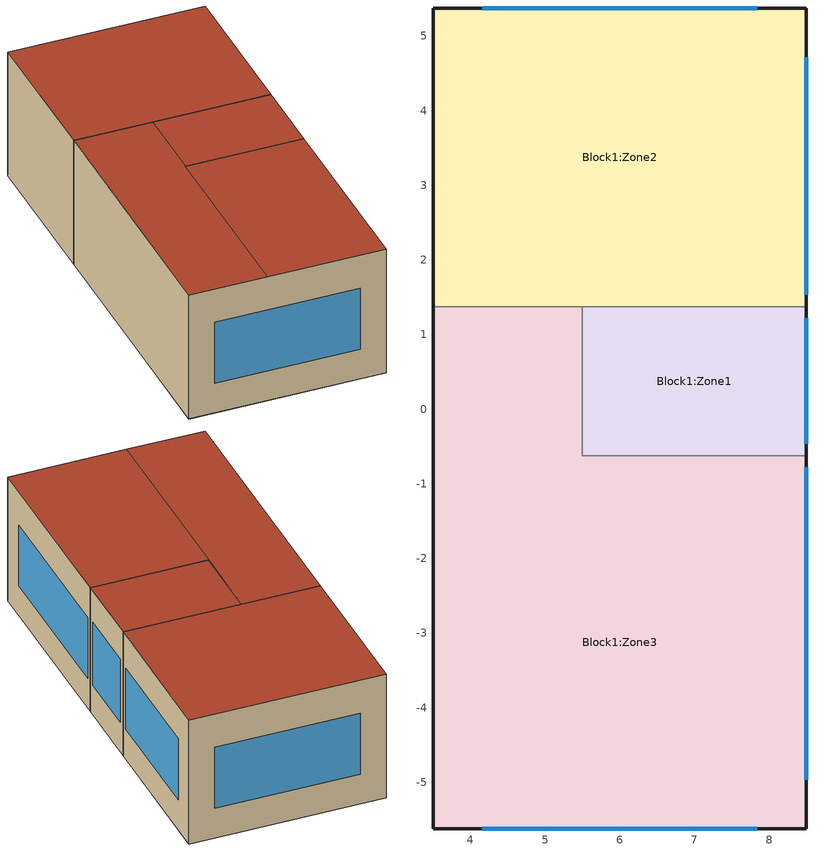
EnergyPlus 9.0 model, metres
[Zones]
Block1:Zone3
 floor ground (Project ground floor): 5.5,-0.62 3.5,-0.62 3.5,1.37 5.5,1.37 z0; 8.5,-5.63 3.5,-5.63 3.5,-0.62 8.5,-0.62 z0
 wall outside (Copy of Project wall): 3.5,1.38 3.5,-5.62 8.5,-5.62 8.5,-0.62 z0:3.5
 wall to Block1:Zone1 (1OOmm heavyweight concrete block (plastered both sides)): 8.5,-0.62 5.5,-0.62 5.5,1.38 z0:3.5
 wall to Block1:Zone2 (1OOmm heavyweight concrete block (plastered both sides)): 5.5,1.38 3.5,1.38 z0:3.5
 window (1001): 4.16,-5.62 7.84,-5.62 / 8.5,-4.97 8.5,-0.78 z0.84:2.56
 roof outside (Project flat roof): 5.5,-5.62 8.5,-5.62 8.5,-0.62 5.5,-0.62 z3.5; 3.5,-5.62 5.5,-5.62 5.5,1.38 3.5,1.38 z3.5
Block1:Zone1
 floor ground (Project ground floor): 8.5,-0.62 5.5,-0.62 5.5,1.38 8.5,1.38 z0
 wall outside (Copy of Project wall): 8.5,-0.62 8.5,1.38 z0:3.5
 wall to Block1:Zone2 (1OOmm heavyweight concrete block (plastered both sides)): 8.5,1.38 5.5,1.38 z0:3.5
 window (1002): 8.5,-0.46 8.5,1.22 z0.84:2.62
 roof outside (Project flat roof): 5.5,-0.62 8.5,-0.62 8.5,1.38 5.5,1.38 z3.5
Block1:Zone2
 floor ground (Project ground floor): 8.5,1.38 3.5,1.38 3.5,5.38 8.5,5.38 z0
 wall outside (Copy of Project wall): 8.5,1.38 8.5,5.38 3.5,5.38 3.5,1.38 z0:3.5
 window (1003): 8.5,1.53 8.5,4.72 z0.84:2.57; 7.84,5.38 4.16,5.38 z0.84:2.56
 roof outside (Project flat roof): 3.5,1.38 8.5,1.38 8.5,5.38 3.5,5.38 z3.5
[Site:Location]
nuova prova (O1-O1:31-12)  (01-01:31-12): Latitude {deg}=60.2; Longitude {deg}=11.08; Time Zone {hr}=1; Elevation {m}=204
[Site:GroundTemperature:BuildingSurface]
18, 18, 18, 18, 18, 18, 18, 18, 18, 18, 18, 18
[Site:GroundTemperature:Deep]
14, 14, 14, 14, 14, 14, 14, 14, 14, 14, 14, 14
[Site:GroundTemperature:Shallow]
14, 14, 14, 14, 14, 14, 14, 14, 14, 14, 14, 14
[Site:GroundTemperature:FCfactorMethod]
-2.98, -1.17, 2.35, 5.68, 11.99, 15.31, 16.23, 14.55, 10.66, 5.81, 1.03, -2.12
[Site:GroundReflectance]
0.2, 0.2, 0.2, 0.2, 0.2, 0.2, 0.2, 0.2, 0.2, 0.2, 0.2, 0.2
[Site:GroundReflectance:SnowModifier]
2, 2
[SizingPeriod:DesignDay] Day of Month=15; Humidity Condition Type=WetBulb; Barometric Pressure {Pa}=98898.2; Wind Direction {deg}=0; Rain Indicator=No; Snow Indicator=No
Name | Month | Day Type | Maximum Dry-Bulb Temperature {C} | Daily Dry-Bulb Temperature Range {deltaC} | Wetbulb or DewPoint at Maximum Dry-Bulb {C} | Wind Speed {m/s} | Daylight Saving Time Indicator | Solar Model Indicator | Sky Clearness
Summer Design Day in nuova prova (O1-O1:31-12) Jul | 7 | SummerDesignDay | 28.8 | 12.9 | 17.4 | 0 | Yes | ASHRAEClearSky | 0.98
Summer Design Day in nuova prova (O1-O1:31-12) Aug | 8 | SummerDesignDay | 27 | 12.1 | 16.6 | 0 | Yes | ASHRAEClearSky | 0.98
Summer Design Day in nuova prova (O1-O1:31-12) Sep | 9 | SummerDesignDay | 21.3 | 10.3 | 14.8 | 0 | Yes | ASHRAEClearSky | 0.98
Winter Design Day in nuova prova (O1-O1:31-12) | 1 | WinterDesignDay | -20.1 | 0 | -20.1 | 11.1 | No |  | 0
[Building]
Building: North Axis {deg}=0; Terrain=Suburbs; Loads Convergence Tolerance Value=.04; Temperature Convergence Tolerance Value {deltaC}=.4; Solar Distribution=FullExterior; Maximum Number of Warmup Days=25; Minimum Number of Warmup Days=6
[Material:NoMass]
3_RVAL_3: Roughness=Rough; Thermal Resistance {m2-K/W}=.18; Thermal Absorptance=0.9; Solar Absorptance=0.7; Visible Absorptance=0.7
[Construction]
Project ground floor: Urea Formaldehyde Foam_.1327, Cast Concrete_.1, Floor/Roof Screed_.O7, Timber Flooring_.O3
Project flat roof: Asphalt 1_.O1, MW Glass Wool (rolls)_.1445, 3_RVAL_3, Plasterboard_.O13
1OOmm heavyweight concrete block (plastered both sides): Plaster (Lightweight)_.O13, Concrete Block (Heavyweight)_.1, Plaster (Lightweight)_.O13
Copy of Project wall: Brickwork Outer_.1, XPS Extruded Polystyrene  - CO2 Blowing_.35, Concrete Block (Medium)_.1, Gypsum Plastering_.O13
Project internal mass: Cast Concrete (Dense)_.1
1001; 1002; 1003: 2, 1004, 2, 1004, 41
2001; 2002; 2003: 2, 1004, 2, 1004, 41, 20001
[WindowMaterial:Gas]
1004: Gas Type=Argon; Thickness {m}=.013
[WindowMaterial:Glazing] Optical Data Type=SpectralAverage; Thickness {m}=.003; Infrared Transmittance at Normal Incidence=0; Back Side Infrared Hemispherical Emissivity=.84; Conductivity {W/m-K}=.9; Dirt Correction Factor for Solar and Visible Transmittance=1
Name | Solar Transmittance at Normal Incidence | Front Side Solar Reflectance at Normal Incidence | Back Side Solar Reflectance at Normal Incidence | Visible Transmittance at Normal Incidence | Front Side Visible Reflectance at Normal Incidence | Back Side Visible Reflectance at Normal Incidence | Front Side Infrared Hemispherical Emissivity
2 | .837 | .075 | .075 | .898 | .081 | .081 | .84
41 | .63 | .22 | .19 | .85 | .079 | .056 | .1
[WindowMaterial:Blind]
20001: Slat Orientation=Horizontal; Slat Width {m}=0.025; Slat Separation {m}=0.01875; Slat Thickness {m}=0.001; Slat Angle {deg}=45; Slat Conductivity {W/m-K}=0.9; Slat Beam Solar Transmittance=0; Front Side Slat Beam Solar Reflectance=0.8; Back Side Slat Beam Solar Reflectance=.8; Slat Diffuse Solar Transmittance=0; Front Side Slat Diffuse Solar Reflectance=0.8; Back Side Slat Diffuse Solar Reflectance=.8; Slat Beam Visible Transmittance=0; Front Side Slat Beam Visible Reflectance=.8; Back Side Slat Beam Visible Reflectance=.8; Slat Diffuse Visible Transmittance=0; Front Side Slat Diffuse Visible Reflectance=.8; Back Side Slat Diffuse Visible Reflectance=.8; Slat Infrared Hemispherical Transmittance=0; Front Side Slat Infrared Hemispherical Emissivity=.9; Back Side Slat Infrared Hemispherical Emissivity=.9; Blind to Glass Distance {m}=.015; Blind Top Opening Multiplier=.5; Blind Bottom Opening Multiplier=.5; Blind Left Side Opening Multiplier=.5; Blind Right Side Opening Multiplier=.5; Minimum Slat Angle {deg}=0; Maximum Slat Angle {deg}=180
[Material] Roughness=Rough; Thermal Absorptance=0.9
Name | Thickness {m} | Conductivity {W/m-K} | Density {kg/m3} | Specific Heat {J/kg-K} | Solar Absorptance | Visible Absorptance
Urea Formaldehyde Foam_.1327 | .1327 | 0.04 | 10 | 1400 | 0.6 | 0.6
Cast Concrete_.1 | .1 | 1.13 | 2000 | 1000 | 0.6 | 0.6
Floor/Roof Screed_.O7 | .07 | 0.41 | 1200 | 840 | 0.73 | 0.73
Timber Flooring_.O3 | .03 | 0.14 | 650 | 1200 | 0.78 | 0.78
Asphalt 1_.O1 | .01 | 0.7 | 2100 | 1000 | 0.85 | 0.9
MW Glass Wool (rolls)_.1445 | .1445 | 0.04 | 12 | 840 | 0.6 | 0.6
Plasterboard_.O13 | .013 | 0.25 | 2800 | 896 | 0.5 | 0.5
Plaster (Lightweight)_.O13 | .013 | 0.16 | 600 | 1000 | 0.5 | 0.5
Concrete Block (Heavyweight)_.1 | .1 | 1.63 | 2300 | 1000 | 0.6 | 0.6
Brickwork Outer_.1 | .1 | 0.84 | 1700 | 800 | 0.7 | 0.7
XPS Extruded Polystyrene  - CO2 Blowing_.35 | .35 | 0.034 | 35 | 1400 | 0.6 | 0.6
Concrete Block (Medium)_.1 | .1 | 0.51 | 1400 | 1000 | 0.6 | 0.6
Gypsum Plastering_.O13 | .013 | 0.4 | 1000 | 1000 | 0.5 | 0.5
Cast Concrete (Dense)_.1 | .1 | 1.4 | 2100 | 840 | 0.6 | 0.6
[WindowShadingControl] Shading Type=InteriorBlind; Shading Control Type=OnIfHighSolarOnWindow; Setpoint {W/m2, W or deg C}=300; Shading Control Is Scheduled=Yes; Glare Control Is Active=No; Type of Slat Angle Control for Blinds=FixedSlatAngle; Setpoint 2 {W/m2 or deg C}=0; Multiple Surface Control Type=Sequential
Name | Zone | Construction with Shading | Schedule | Daylighting Control Object | Fenestration Surface 1 | Fenestration Surface 2
1001-Block1:Zone3 | Block1:Zone3 | 2001 | Dwell_DomDining_Occ | Block1:Zone3 | Block1:Zone3_Wall_5_0_0_0_0_0_Win | Block1:Zone3_Wall_6_0_0_0_0_0_Win
1002-Block1:Zone1 | Block1:Zone1 | 2002 | Dwell_DomBath_Occ | Block1:Zone1 | Block1:Zone1_Wall_2_0_0_0_0_0_Win
1003-Block1:Zone2 | Block1:Zone2 | 2003 | Dwell_DomBed_Occ | Block1:Zone2 | Block1:Zone2_Wall_2_0_0_0_0_0_Win | Block1:Zone2_Wall_3_0_0_0_0_0_Win
[Zone] Type=1; Multiplier=1; Zone Inside Convection Algorithm=TARP; Part of Total Floor Area=Yes
Name | Volume {m3} | Floor Area {m2}
Block1:Zone3 | 68.9435 | 19.6981
Block1:Zone1 | 15.5536 | 4.4439
Block1:Zone2 | 45.7481 | 13.0709
[PEOPLE] Number of People Calculation Method=People/Area; Fraction Radiant=.3; Sensible Heat Fraction=AutoCalculate; Carbon Dioxide Generation Rate {m3/s-W}=3.82e-08; Enable ASHRAE 55 Comfort Warnings=Yes; Mean Radiant Temperature Calculation Type=ZoneAveraged; Work Efficiency Schedule=Work efficiency; Clothing Insulation Calculation Method=ClothingInsulationSchedule; Air Velocity Schedule=AirVelocitySchedule
Name | Zone or ZoneList | Number of People Schedule | People per Zone Floor Area {person/m2} | Activity Level Schedule | Clothing Insulation Schedule
People Block1:Zone3 | Block1:Zone3 | Dwell_DomDining_Occ | .0169163 | Activity Schedule 197 | Clothing Schedule 197
People Block1:Zone1 | Block1:Zone1 | Dwell_DomBath_Occ | 0.0187368 | Activity Schedule 206 | Clothing Schedule 206
People Block1:Zone2 | Block1:Zone2 | Dwell_DomBed_Occ | 0.0229388 | Activity Schedule 213 | Clothing Schedule 213
[Lights] Design Level Calculation Method=Watts/Area; Return Air Fraction=0; Fraction Radiant=.42; Fraction Visible=.18; Fraction Replaceable=1
Name | Zone or ZoneList | Schedule | Watts per Zone Floor Area {W/m2}
Block1:Zone3 | Block1:Zone3 | Dwell_DomDining_Light | 7.5
Block1:Zone1 | Block1:Zone1 | Dwell_DomBath_Light | 7.5
Block1:Zone2 | Block1:Zone2 | Dwell_DomBed_Light | 5
[WaterUse:Equipment]
Name | Peak Flow Rate {m3/s} | Flow Rate Fraction Schedule | Target Temperature Schedule | Hot Water Supply Temperature Schedule | Cold Water Supply Temperature Schedule | Zone
DHW Block1:Zone3 | 1.08401e-06 | Dwell_DomDining_Occ | DHW Supply Temperature Block1:Zone3 | DHW Supply Temperature Block1:Zone3 | DHW Mains Temperature Block1:Zone3 | Block1:Zone3
DHW Block1:Zone1 | 3.41089e-07 | Dwell_DomBath_Occ | DHW Supply Temperature Block1:Zone1 | DHW Supply Temperature Block1:Zone1 | DHW Mains Temperature Block1:Zone1 | Block1:Zone1
DHW Block1:Zone2 | 2.19923e-07 | Dwell_DomBed_Occ | DHW Supply Temperature Block1:Zone2 | DHW Supply Temperature Block1:Zone2 | DHW Mains Temperature Block1:Zone2 | Block1:Zone2
[Daylighting:Controls] Daylighting Method=SplitFlux; Availability Schedule=On; Lighting Control Type=Continuous; Minimum Input Power Fraction for Continuous or ContinuousOff Dimming Control=0.1; Minimum Light Output Fraction for Continuous or ContinuousOff Dimming Control=0.1; Number of Stepped Control Steps=1; Probability Lighting will be Reset When Needed in Manual Stepped Control=1; Glare Calculation Azimuth Angle of View Direction Clockwise from Zone y-Axis {deg}=0; Maximum Allowable Discomfort Glare Index=22; DElight Gridding Resolution {m2}=1; Fraction of Zone Controlled by Reference Point 1=1
Name | Zone | Glare Calculation Daylighting Reference Point | Daylighting Reference Point 1 | Illuminance Setpoint at Reference Point 1 {lux}
Block1:Zone3 | Block1:Zone3 | Block1:Zone3 Ref Point 1 | Block1:Zone3 Ref Point 1 | 150
Block1:Zone1 | Block1:Zone1 | Block1:Zone1 Ref Point 1 | Block1:Zone1 Ref Point 1 | 150
Block1:Zone2 | Block1:Zone2 | Block1:Zone2 Ref Point 1 | Block1:Zone2 Ref Point 1 | 100
[ZoneInfiltration:DesignFlowRate] Schedule=On 24/7; Design Flow Rate Calculation Method=Flow/zone; Constant Term Coefficient=1; Temperature Term Coefficient=0; Velocity Term Coefficient=0; Velocity Squared Term Coefficient=0
Name | Zone or ZoneList | Design Flow Rate {m3/s}
Block1:Zone3 Infiltration | Block1:Zone3 | .013406
Block1:Zone1 Infiltration | Block1:Zone1 | .003024
Block1:Zone2 Infiltration | Block1:Zone2 | .008895
[ZoneVentilation:DesignFlowRate] Design Flow Rate Calculation Method=Flow/zone; Ventilation Type=NATURAL; Fan Pressure Rise {Pa}=0; Fan Total Efficiency=1; Constant Term Coefficient=1; Temperature Term Coefficient=0; Velocity Term Coefficient=0; Velocity Squared Term Coefficient=0; Minimum Indoor Temperature {C}=20; Maximum Indoor Temperature {C}=100; Delta Temperature {deltaC}=0; Minimum Outdoor Temperature {C}=20; Maximum Outdoor Temperature {C}=24; Maximum Wind Speed {m/s}=40
Name | Zone or ZoneList | Schedule | Design Flow Rate {m3/s}
Block1:Zone3 Nat Vent | Block1:Zone3 | Dwell_DomDining_Occ | .172359
Block1:Zone1 Nat Vent | Block1:Zone1 | Dwell_DomBath_Occ | .038884
Block1:Zone2 Nat Vent | Block1:Zone2 | Dwell_DomBed_Occ | .11437
[InternalMass]
Block1:Zone3 Internal mass: Construction=Project internal mass; Zone=Block1:Zone3; Surface Area {m2}=12
[Sizing:Zone] Zone Cooling Design Supply Air Temperature Input Method=SupplyAirTemperature; Zone Cooling Design Supply Air Temperature {C}=12; Zone Cooling Design Supply Air Temperature Difference {deltaC}=0; Zone Heating Design Supply Air Temperature Input Method=SupplyAirTemperature; Zone Heating Design Supply Air Temperature {C}=35; Zone Heating Design Supply Air Temperature Difference {deltaC}=0; Zone Cooling Design Supply Air Humidity Ratio {kgWater/kgDryAir}=0.0077; Zone Heating Design Supply Air Humidity Ratio {kgWater/kgDryAir}=0.0156; Zone Heating Sizing Factor=1.25; Zone Cooling Sizing Factor=1.15; Cooling Design Air Flow Method=DesignDay; Cooling Minimum Air Flow Fraction=0; Heating Design Air Flow Method=DesignDay
Name | Design Specification Outdoor Air Object | Design Specification Zone Air Distribution Object
Block1:Zone3 | Block1:Zone3 | Block1:Zone3
Block1:Zone1 | Block1:Zone1 | Block1:Zone1
Block1:Zone2 | Block1:Zone2 | Block1:Zone2
[DesignSpecification:ZoneAirDistribution] Zone Air Distribution Effectiveness in Cooling Mode=1; Zone Air Distribution Effectiveness in Heating Mode=1
Block1:Zone3; Block1:Zone1; Block1:Zone2
[DesignSpecification:OutdoorAir] Outdoor Air Method=Sum; Outdoor Air Flow per Zone Floor Area {m3/s-m2}=0; Outdoor Air Flow per Zone {m3/s}=0; Outdoor Air Flow Air Changes per Hour {1/hr}=0
Name | Outdoor Air Flow per Person {m3/s-person} | Outdoor Air Schedule
Block1:Zone3 | .01 | Dwell_DomDining_Occ
Block1:Zone1 | .012 | Dwell_DomBath_Occ
Block1:Zone2 | .01 | Dwell_DomBed_Occ
[ZoneControl:Thermostat] Control Type Schedule=Zone Control Type Sched
Name | Zone or ZoneList | Control 1
Block1:Zone3 Thermostat | Block1:Zone3 | Dual Setpoint - Zone Block1:Zone3
Block1:Zone1 Thermostat | Block1:Zone1 | Dual Setpoint - Zone Block1:Zone1
Block1:Zone2 Thermostat | Block1:Zone2 | Dual Setpoint - Zone Block1:Zone2
[ZoneControl:Thermostat:OperativeTemperature] Radiative Fraction Input Mode=Scheduled; Radiative Fraction Schedule=TypOperativeTempControlSch
Name | Thermostat
 | Block1:Zone3 Thermostat
 | Block1:Zone1 Thermostat
 | Block1:Zone2 Thermostat
[ThermostatSetpoint:DualSetpoint]
Name | Heating Setpoint Temperature Schedule | Cooling Setpoint Temperature Schedule
Dual Setpoint - Zone Block1:Zone3 | Block1:Zone3 Heating Setpoint Schedule | Block1:Zone3 Cooling SP Sch
Dual Setpoint - Zone Block1:Zone1 | Block1:Zone1 Heating Setpoint Schedule | Block1:Zone1 Cooling SP Sch
Dual Setpoint - Zone Block1:Zone2 | Block1:Zone2 Heating Setpoint Schedule | Block1:Zone2 Cooling SP Sch
[Zone equipment]
Block1:Zone3: Block1:Zone3 Ideal Loads Air
Block1:Zone1: Block1:Zone1 Ideal Loads Air
Block1:Zone2: Block1:Zone2 Ideal Loads Air
[ZoneHVAC:IdealLoadsAirSystem] Maximum Heating Supply Air Temperature {C}=35; Minimum Cooling Supply Air Temperature {C}=12; Maximum Heating Supply Air Humidity Ratio {kgWater/kgDryAir}=0.0156; Minimum Cooling Supply Air Humidity Ratio {kgWater/kgDryAir}=0.0077; Heating Limit=LimitCapacity; Maximum Heating Air Flow Rate {m3/s}=Autosize; Maximum Sensible Heating Capacity {W}=Autosize; Cooling Limit=LimitFlowRateAndCapacity; Maximum Cooling Air Flow Rate {m3/s}=Autosize; Maximum Total Cooling Capacity {W}=Autosize; Dehumidification Control Type=None; Humidification Control Type=None; Outdoor Air Economizer Type=NoEconomizer; Heat Recovery Type=None
Name | Heating Availability Schedule | Cooling Availability Schedule | Design Specification Outdoor Air Object
Block1:Zone3 Ideal Loads Air | Block1:Zone3 Heating Availability Sch | Block1:Zone3 Cooling Availability Sch | Block1:Zone3
Block1:Zone1 Ideal Loads Air | Block1:Zone1 Heating Availability Sch | Block1:Zone1 Cooling Availability Sch | Block1:Zone1
Block1:Zone2 Ideal Loads Air | Block1:Zone2 Heating Availability Sch | Block1:Zone2 Cooling Availability Sch | Block1:Zone2
[Schedule:Compact]
On; On 24/7: Through: 12/31, For: AllDays, Until: 24:00, 1
Work efficiency: Through: 12/31, For: AllDays, Until: 24:00, 0
TypOperativeTempControlSch: Through: 31 Dec, For: SummerDesignDay WinterDesignDay, Until: 24:00, 0, For: AllOtherDays, Until: 24:00, 0.5
AirVelocitySchedule: Through: 12/31, For: AllDays, Until: 24:00, .137
Dwell_DomBed_Occ: Through: 31 Dec, For: Weekdays SummerDesignDay, Until: 07:00, 1, Until: 08:00, 0.5, Until: 09:00, 0.25, Until: 22:00, 0, Until: 23:00, 0.25, Until: 24:00, 0.75, For: Weekends, Until: 07:00, 1, Until: 08:00, 0.5, Until: 09:00, 0.25, Until: 22:00, 0, Until: 23:00, 0.25, Until: 24:00, 0.75, For: Holidays, Until: 07:00, 1, Until: 08:00, 0.5, Until: 09:00, 0.25, Until: 22:00, 0, Until: 23:00, 0.25, Until: 24:00, 0.75, For: WinterDesignDay AllOtherDays, Until: 24:00, 0
Dwell_DomBed_Light; Dwell_DomBath_Occ: Through: 31 Dec, For: Weekdays SummerDesignDay, Until: 07:00, 0, Until: 10:00, 1, Until: 19:00, 0, Until: 23:00, 0.2, Until: 24:00, 0, For: Weekends, Until: 07:00, 0, Until: 10:00, 1, Until: 19:00, 0, Until: 23:00, 0.2, Until: 24:00, 0, For: Holidays, Until: 07:00, 0, Until: 10:00, 1, Until: 19:00, 0, Until: 23:00, 0.2, Until: 24:00, 0, For: WinterDesignDay AllOtherDays, Until: 24:00, 0
Dwell_DomBath_Light: Through: 31 Dec, For: Weekdays SummerDesignDay, Until: 07:00, 0, Until: 10:00, 1, Until: 19:00, 0, Until: 23:00, 1, Until: 24:00, 0, For: Weekends, Until: 07:00, 0, Until: 10:00, 1, Until: 19:00, 0, Until: 23:00, 1, Until: 24:00, 0, For: Holidays, Until: 07:00, 0, Until: 10:00, 1, Until: 19:00, 0, Until: 23:00, 1, Until: 24:00, 0, For: WinterDesignDay AllOtherDays, Until: 24:00, 0
Dwell_DomDining_Occ: Through: 31 Dec, For: Weekdays SummerDesignDay, Until: 06:00, 0, Until: 07:00, 0.25, Until: 09:00, 1, Until: 10:00, 0.25, Until: 18:00, 0, Until: 19:00, 0.5, Until: 21:00, 1, Until: 22:00, 0.3, Until: 24:00, 0, For: Weekends, Until: 06:00, 0, Until: 07:00, 0.25, Until: 09:00, 1, Until: 10:00, 0.25, Until: 18:00, 0, Until: 19:00, 0.5, Until: 21:00, 1, Until: 22:00, 0.3, Until: 24:00, 0, For: Holidays, Until: 06:00, 0, Until: 07:00, 0.25, Until: 09:00, 1, Until: 10:00, 0.25, Until: 18:00, 0, Until: 19:00, 0.5, Until: 21:00, 1, Until: 22:00, 0.3, Until: 24:00, 0, For: WinterDesignDay AllOtherDays, Until: 24:00, 0
Dwell_DomDining_Light: Through: 31 Dec, For: Weekdays SummerDesignDay, Until: 06:00, 0, Until: 10:00, 1, Until: 18:00, 0, Until: 22:00, 1, Until: 24:00, 0, For: Weekends, Until: 06:00, 0, Until: 10:00, 1, Until: 18:00, 0, Until: 22:00, 1, Until: 24:00, 0, For: Holidays, Until: 06:00, 0, Until: 10:00, 1, Until: 18:00, 0, Until: 22:00, 1, Until: 24:00, 0, For: WinterDesignDay AllOtherDays, Until: 24:00, 0
Activity Schedule 197: Through: 12/31, For: AllDays, Until: 24:00, 99
Clothing Schedule 197; Clothing Schedule 206; Clothing Schedule 213: Through: 4/1, For: AllDays, Until: 24:00, 1, Through: 9/30, For: AllDays, Until: 24:00, .5, Through: 12/31, For: AllDays, Until: 24:00, 1
DHW Supply Temperature Block1:Zone3; DHW Supply Temperature Block1:Zone1; DHW Supply Temperature Block1:Zone2: Through: 12/31, For: AllDays, Until: 24:00, 65
DHW Mains Temperature Block1:Zone3; DHW Mains Temperature Block1:Zone1; DHW Mains Temperature Block1:Zone2: Through: 12/31, For: AllDays, Until: 24:00, 10
Activity Schedule 206: Through: 12/31, For: AllDays, Until: 24:00, 108
Activity Schedule 213: Through: 12/31, For: AllDays, Until: 24:00, 81
Block1:Zone3 Heating Setpoint Schedule; Block1:Zone1 Heating Setpoint Schedule; Block1:Zone2 Heating Setpoint Schedule: Through: 31 Mar, For: AllDays, Until: 24:00, 20, Through: 1 May, For: AllDays, Until: 24:00, 20, Through: 8 May, For: AllDays, Until: 24:00, -50, Through: 22 May, For: AllDays, Until: 24:00, 20, Through: 10 Sep, For: AllDays, Until: 24:00, -50, Through: 31 Dec, For: AllDays, Until: 24:00, 20
Block1:Zone3 Heating Availability Sch; Block1:Zone1 Heating Availability Sch; Block1:Zone2 Heating Availability Sch: Through: 31 Mar, For: AllDays, Until: 24:00, 1, Through: 1 May, For: AllDays, Until: 24:00, 1, Through: 8 May, For: AllDays, Until: 24:00, 0, Through: 22 May, For: AllDays, Until: 24:00, 1, Through: 10 Sep, For: AllDays, Until: 24:00, 0, Through: 31 Dec, For: AllDays, Until: 24:00, 1
Block1:Zone3 Cooling SP Sch; Block1:Zone1 Cooling SP Sch; Block1:Zone2 Cooling SP Sch: Through: 31 Mar, For: AllDays, Until: 24:00, 100, Through: 1 May, For: AllDays, Until: 24:00, 28, Through: 8 May, For: AllDays, Until: 24:00, 26, Through: 22 May, For: AllDays, Until: 24:00, 100, Through: 10 Sep, For: AllDays, Until: 24:00, 26, Through: 31 Dec, For: AllDays, Until: 24:00, 100
Block1:Zone3 Cooling Availability Sch; Block1:Zone1 Cooling Availability Sch; Block1:Zone2 Cooling Availability Sch: Through: 31 Mar, For: AllDays, Until: 24:00, 0, Through: 1 May, For: AllDays, Until: 24:00, 1, Through: 8 May, For: AllDays, Until: 24:00, 1, Through: 22 May, For: AllDays, Until: 24:00, 0, Through: 10 Sep, For: AllDays, Until: 24:00, 1, Through: 31 Dec, For: AllDays, Until: 24:00, 0
[Schedule:Day:Hourly]
Summer Control Type Day Sch; Winter Control Type Day Sch: 4, 4, 4, 4, 4, 4, 4, 4, 4, 4, 4, 4, 4, 4, 4, 4, 4, 4, 4, 4, 4, 4, 4, 4
[Schedule:Week:Daily]
Summer Control Type Week Sch: Summer Control Type Day Sch, Summer Control Type Day Sch, Summer Control Type Day Sch, Summer Control Type Day Sch, Summer Control Type Day Sch, Summer Control Type Day Sch, Summer Control Type Day Sch, Summer Control Type Day Sch, Summer Control Type Day Sch, Summer Control Type Day Sch, Summer Control Type Day Sch, Summer Control Type Day Sch
Winter Control Type Week Sch: Winter Control Type Day Sch, Winter Control Type Day Sch, Winter Control Type Day Sch, Winter Control Type Day Sch, Winter Control Type Day Sch, Winter Control Type Day Sch, Winter Control Type Day Sch, Winter Control Type Day Sch, Winter Control Type Day Sch, Winter Control Type Day Sch, Winter Control Type Day Sch, Winter Control Type Day Sch
[Schedule:Year]
Zone Control Type Sched: Winter Control Type Week Sch, 1, 1, 3, 31, Summer Control Type Week Sch, 4, 1, 9, 30, Winter Control Type Week Sch, 10, 1, 12, 31
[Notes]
Hourly weather file: C:\ProgramData\DesignBuilder\Weather Data\final_2017_oslo_radEPW.epw
